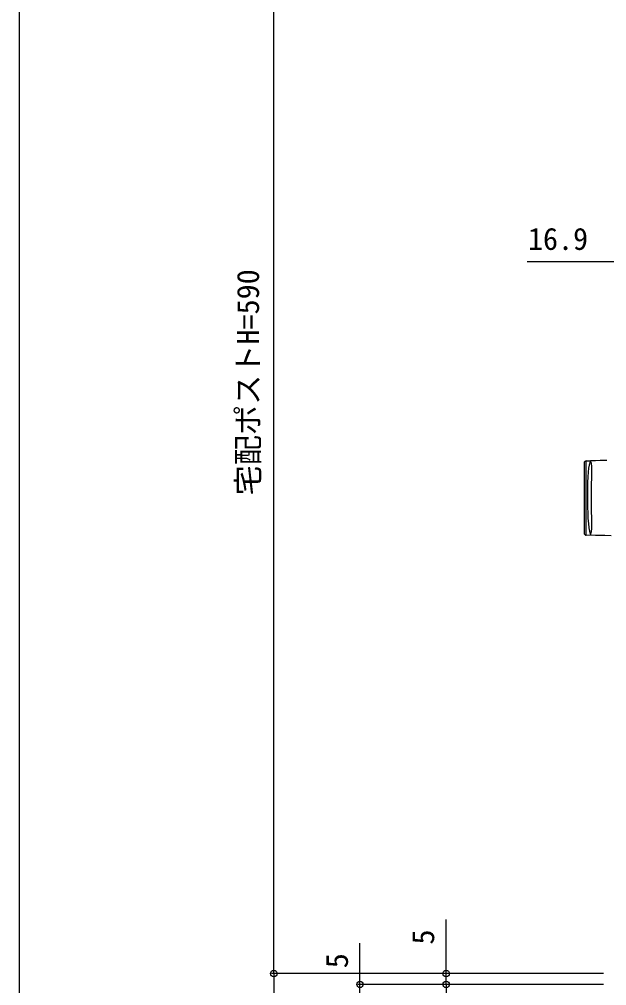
# Model space of a CAD drawing. Units: millimetres, scale not verified. Extents: x -875 to 875, y -1300 to 1292.
# Drawn here: x -875 to -602.5, y -814.5 to -366.4 of the extents above; entities that cross this region are included whole.
import ezdxf
from ezdxf.enums import TextEntityAlignment as Align

# ---------------------------------------------------------------- set-up
doc = ezdxf.new("R2010")
doc.units = ezdxf.units.MM
doc.header["$LTSCALE"] = 8
for name, color, linetype in [('0-5_YKK_13', 4, 'Continuous'), ('0-7_YKK_D', 6, 'Continuous'), ('0-8_YKK_ZWAK', 7, 'Continuous')]:
    doc.layers.add(name, color=color, linetype=linetype)
doc.styles.add('ＭＳ ゴシック', font='')
doc.styles.get('ＭＳ ゴシック').set_extended_font_data('MS Gothic')

msp = doc.modelspace()

# ---------------------------------------------------------------- linework, layer by layer
at = {"layer": '0-5_YKK_13'}
for p, q in [((-612.932, -572.165), (-612.932, -604.674)), ((-611.95, -571.165), (-609.932, -571.13)), ((-611.95, -605.686), (-611.95, -571.165)), ((-612.932, -604.674), (-612.932, -604.686)), ((-600.432, -605.887), (-611.95, -605.686))]:
    msp.add_line(p, q, dxfattribs=at)
for points in [[(-609.932, -571.13), (-609.931, -571.13), (-609.929, -571.148), (-609.93, -571.16), (-609.931, -571.164), (-609.934, -571.184), (-609.936, -571.191), (-609.943, -571.222), (-609.954, -571.261), (-610.001, -571.41), (-610.058, -571.563), (-610.562, -573.178), (-610.836, -574.604), (-611.048, -576.405), (-611.205, -578.62), (-611.311, -581.181), (-611.371, -583.868), (-611.399, -586.762), (-611.401, -587.766), (-611.39, -590.211), (-611.354, -592.67), (-611.28, -595.378), (-611.157, -597.963), (-610.979, -600.206), (-610.719, -602.177), (-610.401, -603.707), (-610.084, -604.853), (-609.982, -605.239), (-609.947, -605.416), (-609.933, -605.526), (-609.929, -605.593), (-609.929, -605.613), (-609.931, -605.664), (-609.932, -605.679), (-609.931, -605.664), (-609.922, -605.593), (-609.915, -605.526), (-609.901, -605.416), (-609.866, -605.236), (-609.754, -604.822)], [(-602.466, -571.001), (-603.368, -571.017), (-605.488, -571.053), (-607.695, -571.091), (-609.932, -571.13)], [(-609.754, -604.822), (-609.537, -603.887), (-609.383, -602.576), (-609.343, -601.663), (-609.344, -599.632), (-609.391, -597.325), (-609.441, -594.927), (-609.479, -592.332), (-609.506, -587.814), (-609.504, -586.892), (-609.489, -584.289), (-609.457, -581.725), (-609.41, -579.341), (-609.359, -577.108), (-609.334, -575.228), (-609.387, -573.569), (-609.535, -572.454), (-609.756, -571.657), (-609.823, -571.476), (-609.844, -571.415), (-609.875, -571.324), (-609.895, -571.26), (-609.905, -571.222), (-609.913, -571.19), (-609.914, -571.184), (-609.918, -571.164), (-609.919, -571.16), (-609.922, -571.148), (-609.931, -571.13), (-609.932, -571.13)], [(-600.432, -605.857), (-603.368, -605.802), (-605.488, -605.762), (-607.695, -605.721), (-609.932, -605.679)]]:
    msp.add_lwpolyline(points, dxfattribs=at)
for centre, start, end in [((-611.932, -572.165), 91, 180), ((-611.932, -604.686), 180, 269)]:
    msp.add_arc(centre, 1, start, end, dxfattribs=at)
at = {"layer": '0-7_YKK_D'}
for p, q in [((-756.932, -808.926), (-756.932, -218.926)), ((-676.932, -808.926), (-676.932, -783.812)), ((-603.932, -808.926), (-757.932, -808.926)), ((-603.932, -808.926), (-757.932, -808.926)), ((-756.932, -808.926), (-756.932, -1038.926)), ((-603.932, -808.926), (-677.932, -808.926)), ((-676.932, -813.926), (-676.932, -808.926)), ((-603.932, -813.926), (-717.932, -813.926)), ((-603.932, -813.926), (-677.932, -813.926)), ((-603.932, -813.926), (-677.932, -813.926)), ((-676.932, -813.926), (-676.932, -883.926)), ((-676.932, -813.926), (-676.932, -819.926))]:
    msp.add_line(p, q, dxfattribs=at)
for points in [[(-580.032, -478.926), (-596.932, -478.926), (-639.353, -478.926)], [(-716.932, -818.926), (-716.932, -813.926), (-716.932, -794.812)]]:
    msp.add_lwpolyline(points, dxfattribs=at)
for centre in [(-756.932, -808.926), (-756.932, -808.926), (-676.932, -808.926), (-716.932, -813.926), (-676.932, -813.926), (-676.932, -813.926)]:
    msp.add_circle(centre, 1.5, dxfattribs=at)
at = {"layer": '0-8_YKK_ZWAK'}
msp.add_line((-875, 1250.4), (-875, -1299.6), dxfattribs=at)

# ---------------------------------------------------------------- texts
at = {"layer": '0-7_YKK_D', "style": 'ＭＳ ゴシック'}
msp.add_text('16.9', height=10.26, dxfattribs=at).set_placement((-639, -476.426), align=Align.BOTTOM_LEFT)
for s, p in [('宅配ポストH=590', (-760.705, -587.187)), ('5', (-679.432, -795.46)), ('5', (-719.432, -806.46))]:
    msp.add_text(s, height=10.26, rotation=90, dxfattribs=at).set_placement(p, align=Align.BOTTOM_LEFT)

doc.saveas('drawing.dxf')
